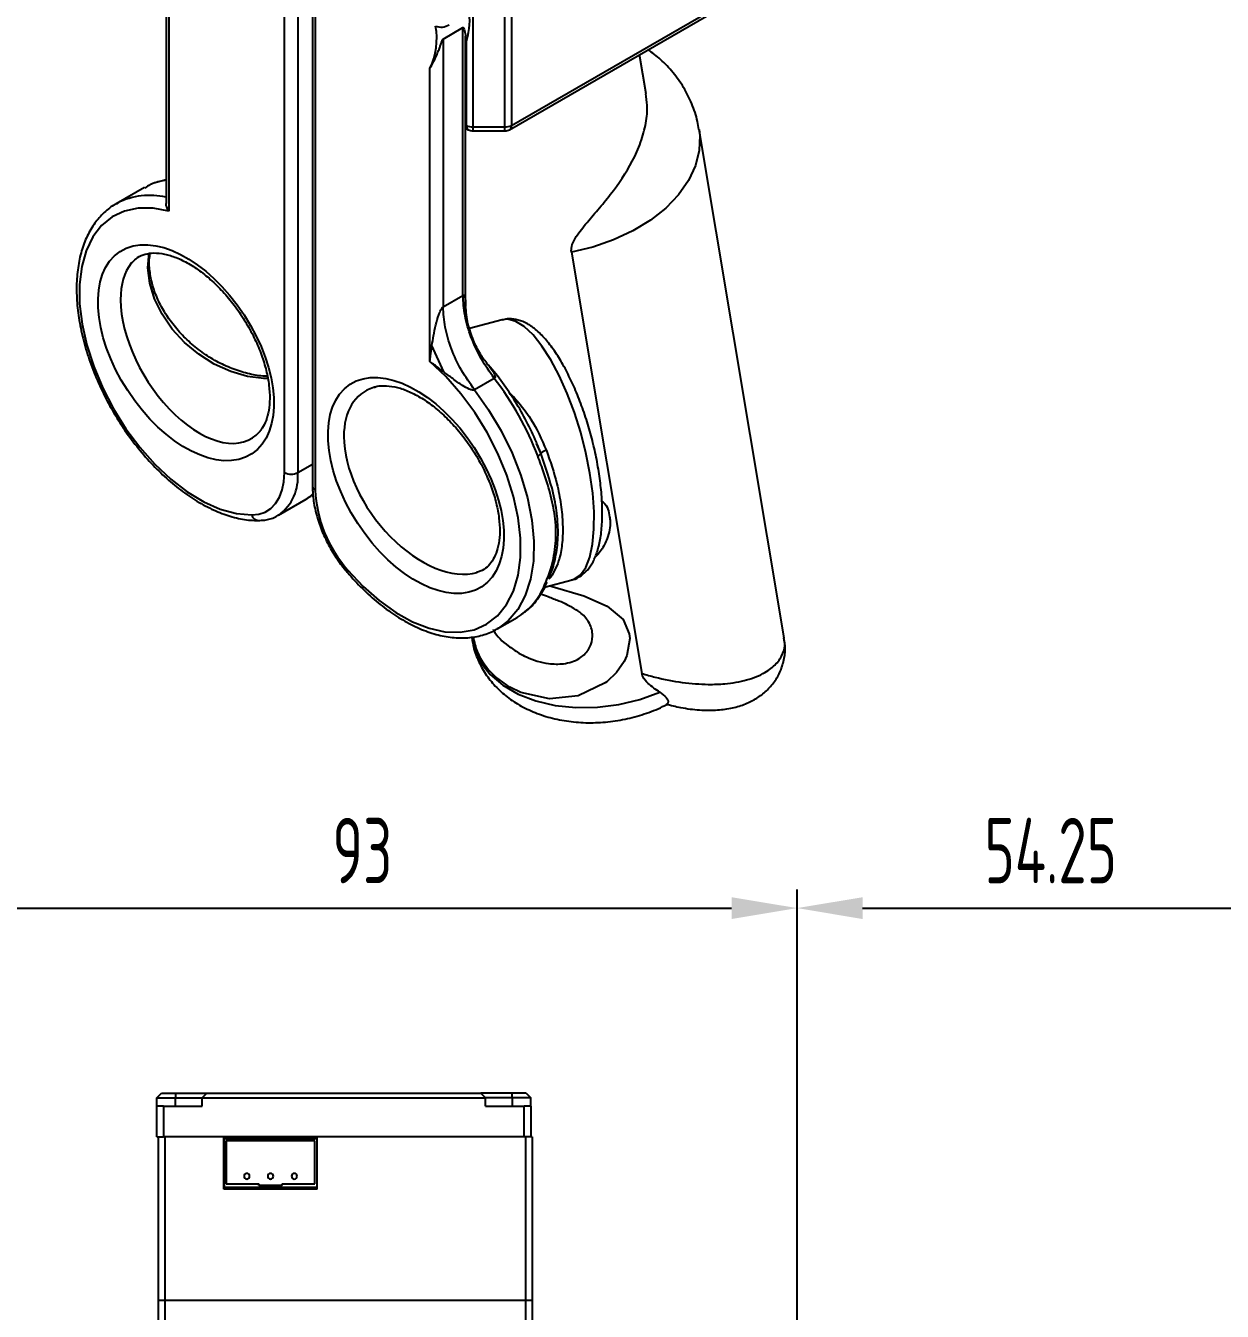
# Model space of a CAD drawing. Header units: millimetres. Extents: x 93 to 933, y 68 to 662.
# Drawn here: x 590.1 to 718.1, y 370.7 to 508.3 of the extents above; entities that cross this region are included whole.
import ezdxf

# ---------------------------------------------------------------- set-up
doc = ezdxf.new("R2010")
doc.units = ezdxf.units.MM
doc.header["$PDSIZE"] = -1
doc.layers.add('7标注层', color=4, linetype='Continuous')
doc.styles.add('PC_TEXTSTYLE', font='ISOCP.SHX', dxfattribs={"width": 0.707, "bigfont": 'GBCBIG.SHX'})
doc.dimstyles.new('GB_LINEAR', dxfattribs={"dimtxt": 3.5, "dimasz": 3.5, "dimexe": 1, "dimexo": 0, "dimgap": 1.5, "dimtad": 1, "dimdsep": 46, "dimtxsty": 'PC_TEXTSTYLE', "dimcen": 0, "dimclrd": 256, "dimclrt": 3, "dimadec": 0, "dimazin": 2, "dimtp": 0.1, "dimtm": 0.1, "dimtfac": 0.71, "dimtdec": 3, "dimtmove": 0, "dimatfit": 3, "dimfxl": 1, "dimtfill": 1, "dimarcsym": 0})

# ---------------------------------------------------------------- blocks, each defined once
blk = doc.blocks.new('*D11')
at = {"layer": '7标注层', "color": 0, "lineweight": -2}
for p, q in [((579.61, 333.82), (579.61, 415.88)), ((672.61, 349.65), (672.61, 415.88))]:
    blk.add_line(p, q, dxfattribs=at)
at = {"layer": '7标注层', "lineweight": -2}
blk.add_line((586.61, 413.88), (665.61, 413.88), dxfattribs=at)
at = {"layer": '7标注层'}
for points in [[(586.61, 415.04), (586.61, 412.71), (579.61, 413.88)], [(665.61, 412.71), (665.61, 415.04), (672.61, 413.88)]]:
    blk.add_solid(points, dxfattribs=at)
at = {"layer": 'Defpoints', "color": 0}
for p in [(672.61, 413.88), (672.61, 349.65), (579.61, 333.82)]:
    blk.add_point(p, dxfattribs=at)
at = {"layer": '7标注层', "color": 3, "insert": (626.11, 420.03), "char_height": 7, "attachment_point": 5, "style": 'PC_TEXTSTYLE', "bg_fill": 3, "box_fill_scale": 1.1, "bg_fill_color": 257, "bg_fill_transparency": 0}
blk.add_mtext('93', dxfattribs=at)
blk = doc.blocks.new('*D12')
at = {"layer": '7标注层', "color": 0, "lineweight": -2}
for p, q in [((672.61, 350.59), (672.61, 415.88)), ((726.86, 349.46), (726.86, 415.88))]:
    blk.add_line(p, q, dxfattribs=at)
at = {"layer": '7标注层', "lineweight": -2}
blk.add_line((679.61, 413.88), (719.86, 413.88), dxfattribs=at)
at = {"layer": '7标注层'}
for points in [[(679.61, 415.04), (679.61, 412.71), (672.61, 413.88)], [(719.86, 412.71), (719.86, 415.04), (726.86, 413.88)]]:
    blk.add_solid(points, dxfattribs=at)
at = {"layer": 'Defpoints', "color": 0}
for p in [(726.86, 413.88), (672.61, 350.59), (726.86, 349.46)]:
    blk.add_point(p, dxfattribs=at)
at = {"layer": '7标注层', "color": 3, "insert": (699.74, 420.03), "char_height": 7, "attachment_point": 5, "style": 'PC_TEXTSTYLE', "bg_fill": 3, "box_fill_scale": 1.1, "bg_fill_color": 257, "bg_fill_transparency": 0}
blk.add_mtext('54.25', dxfattribs=at)

msp = doc.modelspace()

# ---------------------------------------------------------------- linework, layer by layer
at = {"color": 7, "linetype": 'Continuous', "lineweight": 25}
for p, q in [((605.111, 523.754), (605.111, 489.278)), ((605.404, 523.346), (605.404, 488.431)), ((641.353, 497.454), (641.353, 519.746)), ((642.06, 519.915), (642.06, 497.623)), ((641.853, 497.165), (672.592, 514.911)), ((642.06, 497.623), (672.799, 515.368)), ((617.779, 460.481), (617.779, 514.318)), ((620.772, 511.444), (620.772, 459.016)), ((621.065, 510.557), (621.065, 458.608)), ((634.742, 506.864), (636.863, 508.089)), ((636.863, 479.44), (636.863, 508.089)), ((634.742, 506.864), (634.742, 478.216)), ((637.156, 478.248), (637.156, 506.932)), ((656.465, 501.012), (655.764, 505.196)), ((633.328, 472.355), (633.328, 503.698)), ((637.156, 497.328), (637.439, 497.165)), ((637.939, 497.454), (641.353, 497.454)), ((637.939, 497.031), (641.353, 497.031)), ((671.234, 442.781), (662.121, 497.2)), ((605.111, 491.801), (603.792, 491.447)), ((602.799, 490.985), (599.766, 489.234)), ((599.766, 489.234), (599.919, 489.32)), ((648.462, 484.066), (656.012, 438.98)), ((634.742, 478.216), (636.863, 479.44)), ((641.077, 476.82), (637.583, 475.879)), ((634.809, 471.252), (633.547, 474.069)), ((640.217, 470.558), (638.096, 469.333)), ((645.196, 462.561), (644.72, 463.572)), ((617.121, 455.903), (620.091, 457.617)), ((620.091, 457.617), (620.183, 457.672)), ((645.602, 448.21), (645.876, 448.742)), ((645.604, 448.213), (648.563, 449.01)), ((648.495, 448.993), (648.563, 449.01)), ((645.624, 448.195), (645.617, 448.179)), ((640.533, 443.757), (642.654, 444.982)), ((640.683, 443.847), (640.533, 443.757)), ((637.809, 442.881), (637.87, 442.519)), ((604.127, 393.59), (604.627, 394.09)), ((604.127, 393.59), (606.127, 393.59)), ((604.127, 392.69), (604.127, 393.59)), ((604.627, 394.09), (606.127, 394.09)), ((606.127, 394.09), (606.127, 393.59)), ((606.127, 392.69), (606.127, 393.59)), ((609.477, 394.09), (608.977, 393.59)), ((608.977, 393.59), (639.277, 393.59)), ((608.977, 392.69), (608.977, 393.59)), ((609.477, 394.09), (638.777, 394.09)), ((639.277, 393.59), (638.777, 394.09)), ((639.277, 392.69), (639.277, 393.59)), ((642.127, 393.59), (642.127, 394.09)), ((643.627, 394.09), (642.127, 394.09)), ((642.127, 393.59), (642.127, 392.69)), ((644.127, 393.59), (642.127, 393.59)), ((643.627, 394.09), (644.127, 393.59)), ((644.127, 392.69), (644.127, 393.59)), ((604.827, 392.69), (604.127, 392.69)), ((604.127, 389.39), (604.127, 392.69)), ((604.827, 392.69), (604.827, 389.39)), ((604.827, 392.69), (608.977, 392.69)), ((639.277, 392.69), (643.427, 392.69)), ((643.427, 389.39), (643.427, 392.69)), ((644.127, 392.69), (643.427, 392.69)), ((644.127, 392.69), (644.127, 389.39)), ((604.127, 389.39), (604.827, 389.39)), ((604.287, 371.89), (604.287, 389.39)), ((643.427, 389.39), (604.827, 389.39)), ((604.987, 389.39), (604.987, 371.89)), ((611.29, 389.39), (604.987, 389.39)), ((611.29, 383.79), (611.29, 389.39)), ((621.29, 383.79), (621.29, 389.39)), ((643.587, 389.39), (621.29, 389.39)), ((643.587, 371.89), (643.587, 389.39)), ((644.287, 389.39), (643.587, 389.39)), ((644.287, 389.39), (644.287, 371.89)), ((621.239, 389.19), (611.339, 389.19)), ((611.339, 389.19), (611.339, 383.99)), ((621.039, 388.99), (611.539, 388.99)), ((611.539, 388.99), (611.539, 384.39)), ((611.539, 388.99), (611.539, 384.39)), ((621.039, 384.39), (621.039, 388.99)), ((621.239, 389.19), (621.239, 383.99)), ((621.24, 389.19), (621.239, 389.19)), ((621.24, 389.19), (621.24, 389.19)), ((621.24, 389.19), (621.24, 383.99)), ((621.24, 389.19), (621.24, 383.99)), ((613.449, 385.19), (613.448, 385.19)), ((613.749, 385.49), (613.748, 385.49)), ((615.989, 385.19), (615.988, 385.19)), ((616.289, 385.49), (616.288, 385.49)), ((618.529, 385.19), (618.528, 385.19)), ((618.829, 385.49), (618.828, 385.49)), ((621.29, 383.79), (611.29, 383.79)), ((621.239, 383.99), (611.339, 383.99)), ((611.539, 384.39), (615.031, 384.39)), ((613.748, 384.89), (613.749, 384.89)), ((615.031, 384.19), (615.031, 384.39)), ((615.032, 384.39), (615.031, 384.39)), ((617.546, 384.19), (615.031, 384.19)), ((615.032, 384.39), (615.032, 384.19)), ((616.288, 384.89), (616.289, 384.89)), ((617.546, 384.19), (617.546, 384.39)), ((617.546, 384.39), (621.039, 384.39)), ((618.828, 384.89), (618.829, 384.89)), ((621.24, 383.99), (621.239, 383.99)), ((621.24, 383.99), (621.24, 383.99)), ((604.287, 369.59), (604.287, 371.89)), ((604.987, 371.89), (604.287, 371.89)), ((604.987, 371.89), (604.987, 369.59)), ((643.587, 371.89), (604.987, 371.89)), ((643.587, 369.59), (643.587, 371.89)), ((644.287, 371.89), (643.587, 371.89)), ((644.287, 371.89), (644.287, 369.59))]:
    msp.add_line(p, q, dxfattribs=at)
at = {"color": 8, "linetype": 'Continuous', "lineweight": 25}
for p, q in [((619.193, 514.839), (619.193, 460.481)), ((637.939, 509.86), (637.939, 497.454)), ((637.232, 497.623), (637.232, 506.565)), ((637.156, 497.667), (637.232, 497.623)), ((637.939, 497.454), (637.939, 497.031)), ((641.353, 497.031), (641.353, 497.454)), ((619.193, 460.481), (620.772, 461.393)), ((646.276, 449.279), (646.063, 449.068))]:
    msp.add_line(p, q, dxfattribs=at)
at = {"color": 8, "linetype": 'Continuous', "lineweight": 25, "flags": 128}
for points in [[(662.123, 497.192), (662.2, 496.544), (662.142, 494.938), (661.736, 493.323), (660.99, 491.736), (659.921, 490.211), (658.552, 488.782), (656.914, 487.48), (655.043, 486.334), (652.979, 485.37), (650.77, 484.608), (648.462, 484.066)], [(615.991, 470.539), (615.575, 470.548), (613.81, 470.772), (612.023, 471.29), (610.272, 472.085), (608.613, 473.131), (607.1, 474.396), (605.781, 475.837), (604.699, 477.41), (603.888, 479.064), (603.375, 480.744), (603.175, 482.398), (603.296, 483.972), (603.299, 483.987)], [(648.563, 449.01), (648.754, 449.073), (649.431, 449.534), (649.996, 450.323), (650.433, 451.423), (650.732, 452.806), (650.885, 454.437), (650.889, 456.277), (650.743, 458.281), (650.451, 460.399), (650.021, 462.579), (649.463, 464.767), (648.791, 466.909), (648.02, 468.954), (647.171, 470.849), (646.264, 472.549), (645.321, 474.012), (644.366, 475.202), (643.423, 476.089), (642.513, 476.651), (641.661, 476.876), (641.077, 476.82)], [(638.096, 469.333), (639.613, 467.199), (640.964, 464.93), (642.123, 462.57), (643.068, 460.164), (643.78, 457.759), (644.246, 455.402), (644.456, 453.137), (644.407, 451.009), (644.1, 449.059), (643.54, 447.325), (642.739, 445.84), (641.711, 444.632), (640.683, 443.847)], [(642.638, 468.185), (642.481, 468.09), (642.446, 468.071)], [(620.183, 457.672), (620.542, 457.929), (620.89, 458.257)], [(624.532, 450.063), (624.483, 449.966), (624.463, 449.887), (624.472, 449.832), (624.479, 449.821)], [(646.142, 448.358), (646.427, 448.273), (649.784, 447.275), (652.31, 446.199), (654.003, 444.753), (654.654, 443.231), (654.708, 442.729), (654.393, 440.903), (654.098, 440.256), (653.297, 439.091), (652.242, 438.085), (652.081, 437.963), (649.203, 436.589), (646.121, 436.276), (643.049, 436.955), (641.877, 437.523), (641.877, 437.523)], [(637.87, 442.519), (638.095, 441.602), (638.765, 440.167), (639.79, 438.86), (641.141, 437.718), (642.782, 436.77), (644.668, 436.045), (646.746, 435.56), (648.959, 435.331), (651.247, 435.362), (653.547, 435.653), (655.796, 436.197), (657.931, 436.978)]]:
    msp.add_lwpolyline(points, dxfattribs=at)
at = {"color": 7, "linetype": 'Continuous', "lineweight": 25, "flags": 128}
for points in [[(605.404, 488.431), (603.716, 488.759), (602.122, 488.767), (600.654, 488.454), (599.341, 487.828), (598.207, 486.9), (597.276, 485.687), (596.564, 484.215), (596.088, 482.512), (595.854, 480.61), (595.869, 478.548), (596.131, 476.365), (596.637, 474.104), (597.375, 471.809), (598.331, 469.525), (599.488, 467.296), (600.821, 465.167), (602.305, 463.179), (603.912, 461.37), (605.609, 459.775), (607.364, 458.427), (609.142, 457.351), (610.909, 456.569), (612.63, 456.095), (614.271, 455.939)], [(624.532, 450.063), (626.178, 448.304), (627.906, 446.772), (629.682, 445.497), (631.471, 444.505), (633.237, 443.816), (634.946, 443.442), (636.563, 443.391), (638.057, 443.665), (639.399, 444.258), (640.561, 445.158), (641.521, 446.347), (642.259, 447.802), (642.762, 449.494), (643.02, 451.39), (643.026, 453.452), (642.782, 455.64), (642.292, 457.91), (641.565, 460.217), (640.616, 462.516), (639.464, 464.762), (638.131, 466.909), (636.644, 468.917), (635.033, 470.744), (633.328, 472.355)], [(614.271, 455.939), (615.027, 456.02), (615.715, 456.255), (616.32, 456.641), (616.831, 457.17), (617.24, 457.833), (617.537, 458.616), (617.718, 459.504), (617.779, 460.481)]]:
    msp.add_lwpolyline(points, dxfattribs=at)
at = {"color": 7, "linetype": 'Continuous', "lineweight": 25}
for centre, radius, start, end in [((630.161, 508.851), 7.427, 340.3818, 6.04486), ((626.781, 506.893), 7.285, 333.98233, 10.78948), ((634.531, 509.701), 1.561, 247.66582, 303.14239), ((637.91, 498.897), 1.443, 241.95976, 271.1441), ((637.939, 498.031), 1, 240.00269, 270), ((641.382, 498.897), 1.443, 268.8559, 298.04024), ((641.353, 498.031), 1, 270, 299.99731), ((606.082, 484.965), 6.864, 98.13245, 110.37129), ((614.522, 450.684), 32.485, 20.86545, 37.71928), ((644.717, 462.74), 0.511, 288.09173, 339.46499), ((646.596, 460.362), 2.607, 107.93613, 122.49596), ((618.486, 461.846), 1.537, 242.60967, 297.39033), ((634.964, 459.271), 13.915, 182.73397, 221.43253), ((639.118, 450.969), 6.953, 300.56733, 334.0389), ((613.748, 385.19), 0.3, 90, 180), ((613.748, 385.19), 0.3, 180, 270), ((613.749, 385.19), 0.3, 360, 180), ((613.749, 385.19), 0.3, 180, 0), ((616.288, 385.19), 0.3, 90, 180), ((616.288, 385.19), 0.3, 180, 270), ((616.289, 385.19), 0.3, 360, 180), ((616.289, 385.19), 0.3, 180, 0), ((618.828, 385.19), 0.3, 90, 180), ((618.828, 385.19), 0.3, 180, 270), ((618.829, 385.19), 0.3, 360, 180), ((618.829, 385.19), 0.3, 180, 0)]:
    msp.add_arc(centre, radius, start, end, dxfattribs=at)
at = {"color": 8, "linetype": 'Continuous', "lineweight": 25}
for centre, radius, start, end in [((637.722, 497.569), 0.493, 173.70115, 234.98667), ((641.584, 497.563), 0.48, 304.05635, 7.25583), ((603.344, 482.59), 7.551, 76.46103, 116.97278), ((614.19, 459.982), 5.028, 306.20797, 5.69508), ((621.273, 459.066), 0.503, 185.6948, 245.62534), ((615.041, 456.141), 0.796, 194.67749, 265.71988), ((646.455, 448.494), 0.805, 102.86466, 125.77639), ((645.066, 448.467), 0.621, 299.30867, 332.40593)]:
    msp.add_arc(centre, radius, start, end, dxfattribs=at)
at = {"color": 7, "linetype": 'Continuous', "lineweight": 25}
for centre in [(607.233, 473.298), (631.838, 459.094)]:
    msp.add_ellipse(centre, major_axis=(-7.049, 10.827), ratio=0.5751653, dxfattribs=at)
at = {"color": 8, "linetype": 'Continuous', "lineweight": 25}
for centre, major_axis, ratio, start_param, end_param in [((608.293, 473.911), (-5.984, 9.771), 0.5505443, 0.1934113, 0.7321892), ((608.293, 473.911), (-5.984, 9.771), 0.5505443, 0.7321892, 3.3188162), ((632.899, 459.706), (-6.821, 9.26), 0.595686, 6.0855995, 6.9631961), ((637.239, 460.874), (-8.526, 12.301), 0.5860875, 4.9095869, 4.980215), ((632.899, 459.706), (-6.821, 9.26), 0.595686, 0.6800108, 2.9251396)]:
    msp.add_ellipse(centre, major_axis=major_axis, ratio=ratio, start_param=start_param, end_param=end_param, dxfattribs=at)
at = {"color": 7, "linetype": 'Continuous', "lineweight": 25}
for centre, major_axis, ratio, start_param, end_param in [((608.293, 473.911), (-5.984, 9.771), 0.5505443, 0.1697313, 0.1934113), ((632.899, 459.706), (-6.821, 9.26), 0.595686, 6.0548754, 6.0855995), ((608.293, 473.911), (-5.984, 9.771), 0.5505443, 3.3188162, 3.335004)]:
    msp.add_ellipse(centre, major_axis=major_axis, ratio=ratio, start_param=start_param, end_param=end_param, dxfattribs=at)
for points, knots in [([(636.863, 508.089), (636.868, 508.091), (636.877, 508.095), (636.897, 508.091), (636.944, 508.045), (637.042, 507.771), (637.162, 507.372), (637.115, 507.05), (637.096, 506.927)], [0, 0, 0, 0, 0.0085741, 0.0199649, 0.0491009, 0.17731, 0.6859877, 1, 1, 1, 1]), ([(633.328, 503.698), (633.541, 504.086), (633.843, 504.635), (634.2, 505.466), (634.373, 505.918), (634.485, 506.233), (634.559, 506.447), (634.609, 506.59), (634.644, 506.687), (634.672, 506.755), (634.694, 506.803), (634.713, 506.835), (634.728, 506.855), (634.738, 506.861), (634.742, 506.864)], [0, 0, 0, 0, 0.4423903, 0.6259452, 0.7512814, 0.8353029, 0.891042, 0.9279045, 0.9523481, 0.9686869, 0.9828946, 0.9904498, 0.9956943, 1, 1, 1, 1]), ([(662.085, 497.178), (662.046, 497.469), (661.919, 498.417), (661.379, 499.945), (660.509, 501.705), (659.375, 503.291), (658.102, 504.655), (657.129, 505.382), (656.674, 505.721)], [0, 0, 0, 0, 0.0845784, 0.2755447, 0.4635446, 0.6499973, 0.836425, 1, 1, 1, 1]), ([(648.462, 484.066), (648.458, 484.269), (648.449, 484.744), (648.969, 485.785), (649.988, 487.075), (651.328, 488.612), (653.15, 490.809), (654.789, 493.237), (655.945, 495.827), (656.476, 497.839), (656.656, 499.595), (656.487, 500.597), (656.418, 501.005)], [0, 0, 0, 0, 0.0370054, 0.0864757, 0.1789206, 0.2744466, 0.3723981, 0.5801931, 0.6945982, 0.8125026, 0.9237838, 1, 1, 1, 1]), ([(603.693, 491.4), (603.601, 491.366), (603.266, 491.243), (603.026, 491.043), (602.852, 490.898)], [0, 0, 0, 0, 0.2759223, 1, 1, 1, 1]), ([(599.952, 489.298), (599.807, 489.231), (599.211, 488.955), (598.326, 488.188), (597.331, 487.024), (596.548, 485.613), (595.974, 483.995), (595.622, 482.184), (595.498, 480.212), (595.607, 478.114), (595.945, 475.927), (596.503, 473.69), (597.272, 471.441), (598.238, 469.214), (599.384, 467.046), (600.691, 464.972), (602.139, 463.026), (603.704, 461.239), (605.363, 459.64), (607.091, 458.258), (608.861, 457.116), (610.648, 456.234), (612.422, 455.637), (613.869, 455.375), (614.705, 455.354), (614.981, 455.347)], [0, 0, 0, 0, 0.0141578, 0.0581479, 0.1021293, 0.1465469, 0.191645, 0.2373593, 0.2834599, 0.3297218, 0.3759842, 0.4221935, 0.468344, 0.5144483, 0.5605264, 0.6066017, 0.6526944, 0.6988259, 0.7450213, 0.7913041, 0.8376911, 0.8841801, 0.9307164, 0.9771251, 1, 1, 1, 1]), ([(605.404, 488.431), (605.403, 488.433), (605.387, 488.457), (605.292, 488.603), (605.174, 488.866), (605.102, 489.138), (605.116, 489.261), (605.117, 489.278)], [0, 0, 0, 0, 0.0067633, 0.0920187, 0.5542999, 0.9380331, 1, 1, 1, 1]), ([(601.473, 482.957), (601.66, 483.143), (602.068, 483.551), (602.829, 483.871), (603.798, 484.013), (604.921, 483.903), (606.19, 483.518), (607.519, 482.872), (608.873, 481.976), (610.216, 480.849), (611.503, 479.521), (612.693, 478.029), (613.749, 476.422), (614.642, 474.746), (615.347, 473.054), (615.851, 471.395), (616.145, 469.819), (616.232, 468.372), (616.123, 467.091), (615.833, 466.026), (615.49, 465.298), (615.219, 465.01), (615.13, 464.915)], [0, 0, 0, 0, 0.048938, 0.1070556, 0.1589291, 0.2148581, 0.2687304, 0.3220638, 0.375306, 0.4285753, 0.4816688, 0.5342739, 0.5861722, 0.6372177, 0.6873482, 0.7365831, 0.7850173, 0.8328226, 0.8802813, 0.9278266, 0.9761109, 1, 1, 1, 1]), ([(615.931, 470.798), (615.776, 470.797), (615.104, 470.795), (613.825, 471.05), (612.159, 471.565), (610.515, 472.337), (608.948, 473.322), (607.502, 474.499), (606.219, 475.831), (605.138, 477.277), (604.287, 478.792), (603.684, 480.332), (603.357, 481.842), (603.264, 483.057), (603.373, 483.706), (603.409, 483.918)], [0, 0, 0, 0, 0.0254866, 0.1108471, 0.195941, 0.2809491, 0.3659384, 0.4509143, 0.5358357, 0.6206294, 0.705261, 0.7897512, 0.8741929, 0.9588158, 1, 1, 1, 1]), ([(633.547, 474.069), (633.603, 474.413), (633.72, 475.143), (633.949, 476.227), (634.204, 477.158), (634.436, 477.775), (634.594, 478.064), (634.676, 478.163), (634.715, 478.198), (634.733, 478.21), (634.742, 478.216)], [0, 0, 0, 0, 0.255053, 0.5425227, 0.7930212, 0.9204487, 0.968282, 0.9854076, 0.992882, 1, 1, 1, 1]), ([(639.511, 472.057), (639.24, 472.409), (638.645, 473.181), (637.939, 474.687), (637.324, 476.405), (637.212, 477.667), (637.156, 478.297)], [0, 0, 0, 0, 0.2006065, 0.4398892, 0.720737, 1, 1, 1, 1]), ([(648.441, 449.003), (648.501, 449.009), (648.886, 449.051), (649.528, 449.42), (650.259, 450.071), (650.836, 450.957), (651.29, 452.082), (651.607, 453.481), (651.772, 455.118), (651.782, 456.923), (651.647, 458.843), (651.376, 460.84), (650.977, 462.879), (650.46, 464.919), (649.838, 466.917), (649.121, 468.833), (648.324, 470.627), (647.459, 472.264), (646.535, 473.712), (645.555, 474.948), (644.554, 475.9), (643.554, 476.551), (642.575, 476.887), (641.729, 476.981), (641.26, 476.833), (641.095, 476.78)], [0, 0, 0, 0, 0.0071032, 0.0455068, 0.0834371, 0.1239132, 0.1693861, 0.2192244, 0.2697952, 0.319484, 0.3684423, 0.4169362, 0.4651616, 0.5132576, 0.561334, 0.6094686, 0.6577628, 0.7063555, 0.7554447, 0.8053295, 0.8564229, 0.9022182, 0.9426165, 0.979783, 1, 1, 1, 1]), ([(633.328, 472.355), (633.328, 472.361), (633.33, 472.377), (633.341, 472.481), (633.358, 472.633), (633.392, 472.925), (633.449, 473.391), (633.509, 473.806), (633.547, 474.069)], [0, 0, 0, 0, 0.0097836, 0.029139, 0.1832106, 0.2756941, 0.5415789, 1, 1, 1, 1]), ([(634.809, 471.252), (634.708, 471.329), (634.432, 471.539), (634.071, 471.81), (633.768, 472.034), (633.564, 472.184), (633.437, 472.276), (633.348, 472.34), (633.333, 472.351), (633.328, 472.355)], [0, 0, 0, 0, 0.2022034, 0.5524892, 0.7291251, 0.8181536, 0.9690686, 0.9895212, 1, 1, 1, 1]), ([(645.194, 462.566), (645.039, 462.959), (644.592, 464.096), (643.703, 465.953), (642.489, 468.088), (641.11, 470.095), (640.088, 471.441), (639.508, 472.054), (639.463, 472.102)], [0, 0, 0, 0, 0.1144763, 0.3312269, 0.5480037, 0.7648168, 0.9817467, 1, 1, 1, 1]), ([(638.096, 469.333), (638.082, 469.326), (638.053, 469.313), (637.978, 469.299), (637.803, 469.309), (637.378, 469.459), (636.87, 469.76), (636.292, 470.148), (635.62, 470.636), (635.127, 471.011), (634.809, 471.252)], [0, 0, 0, 0, 0.0137084, 0.0280534, 0.0607349, 0.1441502, 0.3521843, 0.5021756, 0.6787328, 1, 1, 1, 1]), ([(627.366, 469.585), (627.409, 469.605), (627.697, 469.741), (628.415, 469.794), (629.524, 469.702), (630.797, 469.312), (632.124, 468.667), (633.479, 467.771), (634.821, 466.645), (636.108, 465.316), (637.298, 463.825), (638.355, 462.217), (639.247, 460.542), (639.953, 458.849), (640.457, 457.191), (640.751, 455.615), (640.838, 454.167), (640.728, 452.889), (640.441, 451.815), (640.008, 450.959), (639.436, 450.326), (638.896, 449.942), (638.462, 449.839), (638.329, 449.808)], [0, 0, 0, 0, 0.0090806, 0.0605256, 0.1159927, 0.16942, 0.2223129, 0.2751154, 0.3279447, 0.3805996, 0.4327703, 0.4842399, 0.5348639, 0.5845803, 0.6334085, 0.6814427, 0.7288532, 0.7759199, 0.8230725, 0.870958, 0.9210552, 0.9758353, 1, 1, 1, 1]), ([(642.638, 468.185), (643.151, 467.549), (644.442, 465.95), (645.285, 464.011), (645.793, 462.842)], [0, 0, 0, 0, 0.3971469, 1, 1, 1, 1]), ([(645.37, 447.925), (645.721, 448.719), (646.367, 450.178), (646.841, 452.847), (646.824, 455.402), (646.324, 457.927), (645.643, 460.181), (645.101, 461.645), (644.876, 462.254)], [0, 0, 0, 0, 0.2134508, 0.3923156, 0.5710665, 0.7291727, 0.8872896, 1, 1, 1, 1]), ([(646.036, 449.236), (646.102, 449.364), (646.421, 449.983), (646.817, 451.402), (647.087, 453.484), (646.999, 455.803), (646.495, 458.801), (645.695, 461.114), (645.196, 462.561)], [0, 0, 0, 0, 0.0431416, 0.208557, 0.3787536, 0.5445589, 0.715121, 1, 1, 1, 1]), ([(645.793, 462.842), (646.207, 461.653), (646.887, 459.697), (647.38, 457.036), (647.575, 454.906), (647.522, 452.974), (647.195, 450.935), (646.623, 449.905), (646.276, 449.279)], [0, 0, 0, 0, 0.2185998, 0.3594479, 0.5002988, 0.6411541, 0.7820034, 1, 1, 1, 1]), ([(620.182, 457.718), (620.377, 457.815), (620.612, 457.932), (620.782, 458.134), (620.811, 458.168)], [0, 0, 0, 0, 0.8307595, 1, 1, 1, 1]), ([(620.772, 459.016), (620.779, 458.745), (620.799, 457.965), (621.014, 456.607), (621.48, 454.968), (622.155, 453.339), (623.014, 451.776), (623.821, 450.612), (624.335, 449.995), (624.479, 449.821)], [0, 0, 0, 0, 0.09025874, 0.25967432, 0.42872229, 0.59733964, 0.76571898, 0.93416724, 1, 1, 1, 1]), ([(614.981, 455.347), (615.213, 455.359), (615.845, 455.393), (616.601, 455.581), (617.036, 455.884), (617.15, 455.963)], [0, 0, 0, 0, 0.297994, 0.8152842, 1, 1, 1, 1]), ([(624.479, 449.821), (624.755, 449.508), (625.551, 448.602), (626.945, 447.242), (628.665, 445.833), (630.432, 444.663), (632.218, 443.752), (633.997, 443.12), (635.735, 442.785), (637.404, 442.75), (638.949, 443.045), (640.053, 443.434), (640.573, 443.805), (640.683, 443.883)], [0, 0, 0, 0, 0.0540222, 0.1564661, 0.2591331, 0.3620284, 0.4651539, 0.5684127, 0.6714392, 0.7736696, 0.8744513, 0.9734964, 1, 1, 1, 1]), ([(643.155, 445.348), (643.341, 445.467), (643.943, 445.856), (644.797, 446.789), (645.34, 447.711), (645.616, 448.179)], [0, 0, 0, 0, 0.17955144, 0.5827794, 1, 1, 1, 1]), ([(645.186, 447.503), (645.455, 447.404), (646.112, 447.161), (647.075, 446.792), (647.965, 446.409), (648.358, 446.182), (648.527, 446.084)], [0, 0, 0, 0, 0.2210385, 0.540635, 0.802142, 1, 1, 1, 1]), ([(637.877, 442.517), (637.879, 442.491), (637.924, 441.903), (638.303, 440.801), (639.012, 439.281), (640.015, 437.915), (641.245, 436.709), (642.699, 435.679), (644.36, 434.84), (646.202, 434.215), (648.185, 433.821), (650.261, 433.671), (652.375, 433.77), (654.483, 434.111), (656.526, 434.709), (657.952, 435.26), (658.643, 435.656), (658.734, 435.708)], [0, 0, 0, 0, 0.003301, 0.07405725, 0.14395377, 0.21391265, 0.28492377, 0.35776915, 0.43283862, 0.50997887, 0.58857636, 0.66789066, 0.74741599, 0.82713154, 0.90721499, 0.9878423, 1, 1, 1, 1]), ([(658.582, 435.726), (659.108, 435.588), (660.333, 435.268), (662.179, 435.05), (664.014, 435.03), (665.644, 435.249), (667.056, 435.672), (668.278, 436.284), (669.335, 437.084), (670.211, 438.074), (670.886, 439.267), (671.272, 440.592), (671.377, 441.813), (671.249, 442.525), (671.199, 442.8)], [0, 0, 0, 0, 0.0908135, 0.2115873, 0.3294778, 0.4299145, 0.5177897, 0.5962761, 0.6692343, 0.739302, 0.808748, 0.8834326, 0.955073, 1, 1, 1, 1]), ([(657.931, 436.978), (657.497, 437.268), (656.806, 437.731), (656.159, 438.457), (656.043, 438.869), (656.012, 438.98)], [0, 0, 0, 0, 0.5530818, 0.8805881, 1, 1, 1, 1]), ([(657.931, 436.978), (658.184, 436.791), (658.689, 436.417), (658.888, 435.882), (658.781, 435.77), (658.73, 435.715)], [0, 0, 0, 0, 0.3410738, 0.6813398, 1, 1, 1, 1]), ([(606.127, 394.09), (606.566, 394.09), (607.444, 394.09), (608.552, 394.09), (609.326, 394.09), (609.427, 394.09), (609.477, 394.09)], [0, 0, 0, 0, 0.2499998, 0.4999998, 0.7499998, 1, 1, 1, 1]), ([(606.127, 393.59), (606.501, 393.59), (607.248, 393.59), (608.19, 393.59), (608.849, 393.59), (608.935, 393.59), (608.977, 393.59)], [0, 0, 0, 0, 0.2500002, 0.5000002, 0.7500002, 1, 1, 1, 1]), ([(642.127, 394.09), (641.688, 394.09), (640.811, 394.09), (639.703, 394.09), (638.929, 394.09), (638.828, 394.09), (638.777, 394.09)], [0, 0, 0, 0, 0.2499999, 0.4999998, 0.7499999, 1, 1, 1, 1])]:
    msp.add_open_spline(points, degree=3, knots=knots, dxfattribs=at)
at = {"color": 8, "linetype": 'Continuous', "lineweight": 25}
for points, knots in [([(636.863, 479.44), (636.872, 479.445), (636.89, 479.454), (636.925, 479.461), (636.99, 479.446), (637.178, 479.14), (637.158, 478.665), (637.141, 478.25)], [0, 0, 0, 0, 0.0171756, 0.0352196, 0.0766047, 0.192378, 1, 1, 1, 1]), ([(639.492, 472.05), (639.629, 471.899), (639.935, 471.563), (640.222, 471.105), (640.32, 470.764), (640.291, 470.635), (640.255, 470.584), (640.23, 470.566), (640.217, 470.558)], [0, 0, 0, 0, 0.3241412, 0.7234208, 0.8835773, 0.9462506, 0.9737385, 1, 1, 1, 1]), ([(651.724, 457.43), (651.787, 457.379), (652.313, 456.951), (652.514, 456.143), (652.674, 454.842), (652.489, 453.799), (651.923, 452.586), (651.491, 451.875), (651.057, 451.474), (650.973, 451.397)], [0, 0, 0, 0, 0.0362354, 0.3052845, 0.3854781, 0.6640696, 0.7647709, 0.9548548, 1, 1, 1, 1]), ([(642.856, 441.168), (643.127, 441.022), (644.109, 440.494), (645.724, 440.009), (647.698, 439.946), (649.249, 440.418), (650.093, 441.215), (650.581, 442.039), (650.732, 442.64), (650.718, 443.57), (650.418, 444.495), (649.582, 445.449), (648.807, 445.89), (648.51, 446.058)], [0, 0, 0, 0, 0.0675045, 0.2453239, 0.3588538, 0.4876485, 0.5850281, 0.6108205, 0.7081656, 0.7271643, 0.8353993, 0.9370064, 1, 1, 1, 1]), ([(641.877, 437.523), (641.342, 437.887), (639.907, 438.863), (638.512, 440.652), (638.11, 442.366), (637.982, 442.912)], [0, 0, 0, 0, 0.2884071, 0.7734876, 1, 1, 1, 1]), ([(640.097, 443.674), (640.107, 443.656), (640.496, 442.906), (641.451, 442.095), (642.469, 441.423), (642.856, 441.168)], [0, 0, 0, 0, 0.0150984, 0.6258067, 1, 1, 1, 1]), ([(656.012, 438.98), (656.479, 438.846), (657.939, 438.43), (660.36, 437.97), (662.853, 437.78), (665.183, 437.869), (667.308, 438.239), (669.15, 438.984), (670.447, 439.975), (671.123, 441.067), (671.362, 442.025), (671.224, 442.598), (671.182, 442.772)], [0, 0, 0, 0, 0.0569205, 0.1781898, 0.3022803, 0.3864104, 0.5127161, 0.6431244, 0.7517195, 0.8635353, 0.9587786, 1, 1, 1, 1])]:
    msp.add_open_spline(points, degree=3, knots=knots, dxfattribs=at)
at = {"color": 7, "linetype": 'Continuous', "lineweight": 25}
for points in [[(640.217, 470.558), (639.73, 471.246), (638.756, 472.624), (637.7, 474.943), (636.995, 477.286), (636.907, 478.722), (636.863, 479.44)], [(638.096, 469.333), (637.609, 470.022), (636.635, 471.399), (635.579, 473.719), (634.874, 476.062), (634.786, 477.498), (634.742, 478.216)], [(642.127, 393.59), (641.754, 393.59), (641.007, 393.59), (640.065, 393.59), (639.406, 393.59), (639.32, 393.59), (639.277, 393.59)]]:
    msp.add_open_spline(points, degree=3, dxfattribs=at)

# ---------------------------------------------------------------- next in the draw order: dimensions: what is measured, and where the dimension line sits
at = {"layer": '7标注层'}
dim = msp.add_linear_dim(base=(672.612, 413.877), p1=(579.612, 333.82), p2=(672.612, 349.645), dimstyle='GB_LINEAR', override={"dimscale": 2, "dimgap": 1.5, "dimtad": 1, "dimjust": 0, "dimdec": 2, "dimlfac": 1, "dimse1": 0, "dimse2": 0, "dimsd1": 0, "dimsd2": 0, "dimclrd": 256, "dimclre": 0, "dimtofl": 1, "dimtvp": 0.1}, dxfattribs=at)
dim.commit()
dim.dimension.update_dxf_attribs({"geometry": '*D11', "text_midpoint": (626.112, 420.029)})

# ---------------------------------------------------------------- next in the draw order: dimensions: what is measured, and where the dimension line sits
dim = msp.add_linear_dim(base=(726.862, 413.877), p1=(672.612, 350.59), p2=(726.862, 349.46), dimstyle='GB_LINEAR', override={"dimscale": 2, "dimgap": 1.5, "dimtad": 1, "dimjust": 0, "dimdec": 2, "dimlfac": 1, "dimse1": 0, "dimse2": 0, "dimsd1": 0, "dimsd2": 0, "dimclrd": 256, "dimclre": 0, "dimtofl": 1, "dimtvp": 0.1}, dxfattribs=at)
dim.commit()
dim.dimension.update_dxf_attribs({"geometry": '*D12', "text_midpoint": (699.737, 420.027)})

doc.saveas('drawing.dxf')
